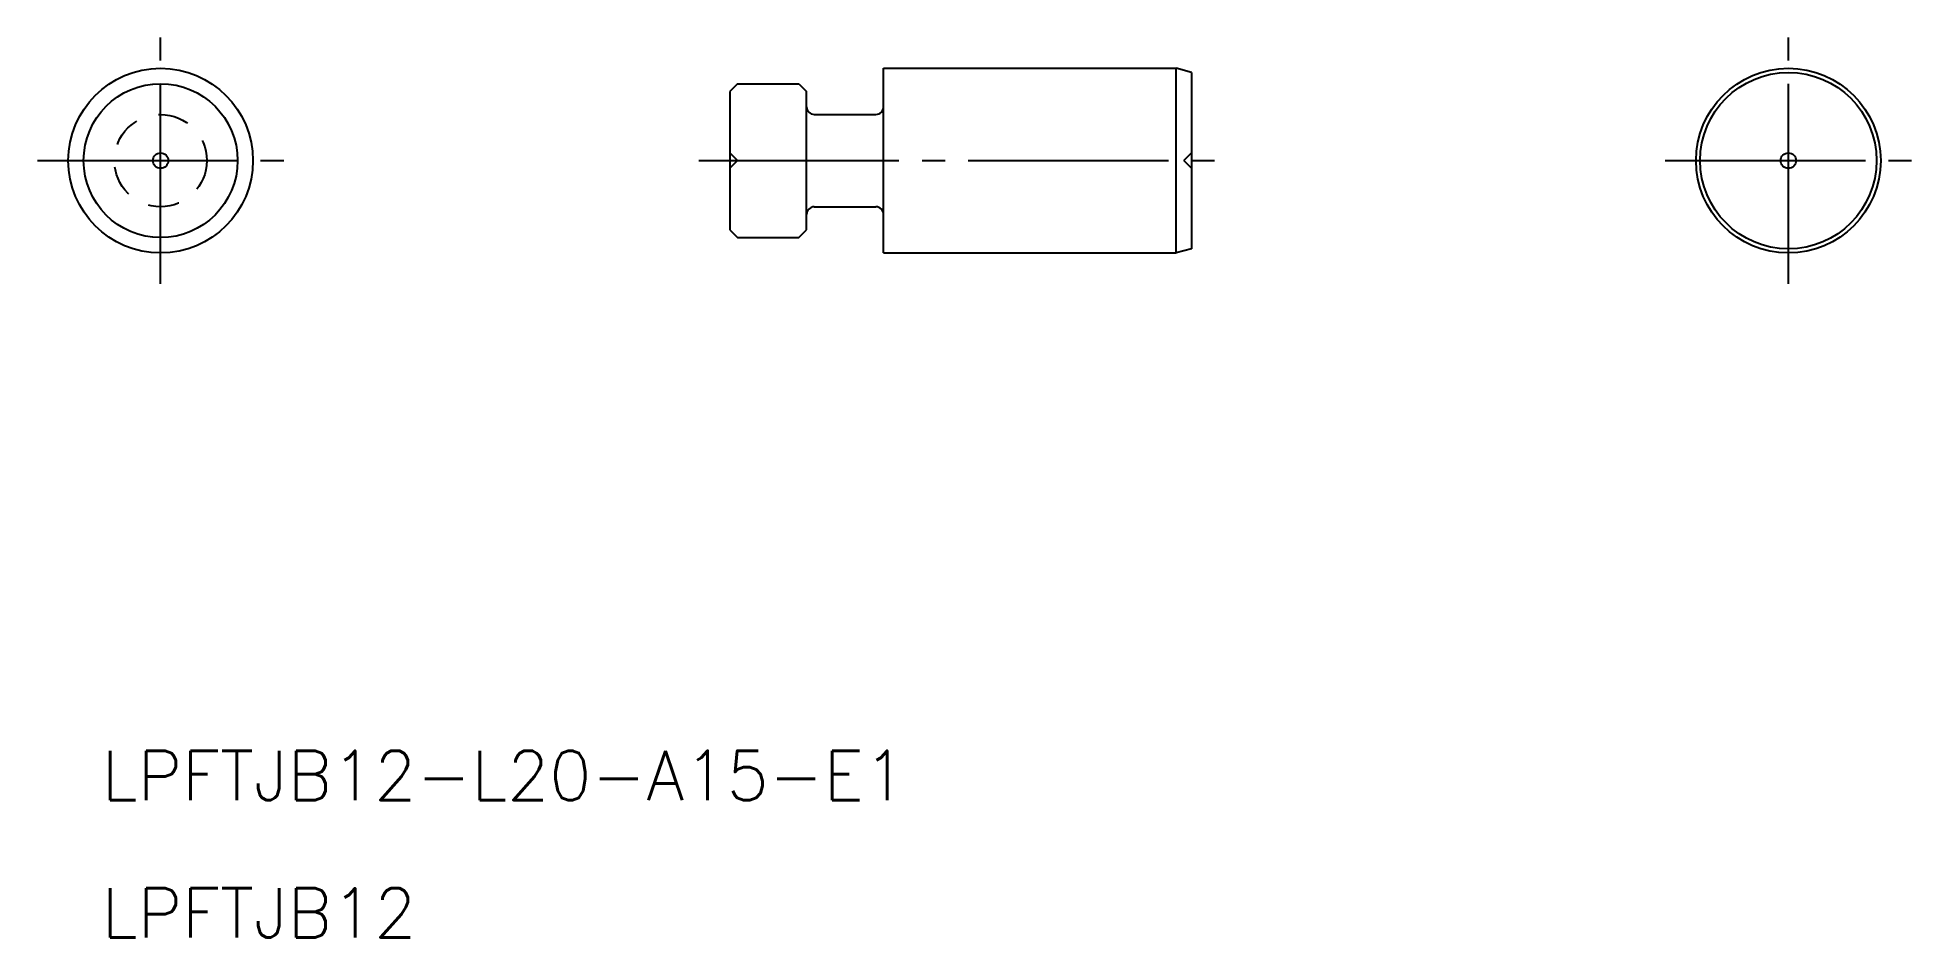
# Model space of a CAD drawing. Extents: x 49 to 170, y 147 to 205.
import ezdxf

# ---------------------------------------------------------------- set-up
doc = ezdxf.new("R2010")
doc.units = 0
doc.linetypes.add('CENTER', pattern=[17.5, 13, -1.5, 1.5, -1.5])
doc.linetypes.add('DASHED', pattern=[3.5, 2, -1.5])
doc.layers.get('0').update_dxf_attribs({"linetype": 'CONTINUOUS'})
doc.layers.add('CENTER', color=1, linetype='CENTER')
doc.styles.get("Standard").update_dxf_attribs({"font": 'txt.shx', "bigfont": '@extfont2.shx'})

msp = doc.modelspace()

# ---------------------------------------------------------------- linework, layer by layer
at = {"color": 7, "linetype": 'CONTINUOUS'}
for p, q in [((94.01, 202.3), (93.51, 201.8)), ((94.01, 202.3), (98.01, 202.3)), ((98.01, 202.3), (98.51, 201.8)), ((103.51, 191.3), (103.51, 203.3)), ((103.51, 203.3), (122.51, 203.3)), ((122.51, 191.3), (122.51, 203.3)), ((123.51, 203.03), (122.51, 203.3)), ((123.51, 203.03), (123.51, 191.57)), ((93.51, 201.8), (93.51, 192.8)), ((98.51, 192.8), (98.51, 201.8)), ((99.01, 200.3), (103.01, 200.3)), ((99.01, 194.3), (103.01, 194.3)), ((93.51, 192.8), (94.01, 192.3)), ((98.01, 192.3), (98.51, 192.8)), ((94.01, 192.3), (98.01, 192.3)), ((103.51, 191.3), (122.51, 191.3)), ((123.51, 191.57), (122.51, 191.3))]:
    msp.add_line(p, q, dxfattribs=at)
at = {"color": 3, "linetype": 'DASHED'}
for p, q in [((94.01, 197.3), (93.51, 197.8)), ((94.01, 197.3), (93.51, 196.8)), ((123.01, 197.3), (123.51, 197.8)), ((123.01, 197.3), (123.51, 196.8))]:
    msp.add_line(p, q, dxfattribs=at)
at = {"color": 7, "linetype": 'CONTINUOUS'}
for centre, radius in [((56.54, 197.3), 6), ((56.54, 197.3), 5), ((162.29, 197.3), 6), ((162.29, 197.3), 5.73), ((56.54, 197.3), 0.5), ((162.29, 197.3), 0.5)]:
    msp.add_circle(centre, radius, dxfattribs=at)
at = {"color": 3, "linetype": 'DASHED'}
msp.add_circle((56.54, 197.3), 3, dxfattribs=at)
at = {"color": 7, "linetype": 'CONTINUOUS'}
for centre, start, end in [((99.01, 200.8), 180, 270), ((103.01, 200.8), 270, 0), ((99.01, 193.8), 90, 180), ((103.01, 193.8), 0, 90)]:
    msp.add_arc(centre, 0.5, start, end, dxfattribs=at)
at = {"layer": 'CENTER', "color": 1, "linetype": 'CENTER'}
for p, q in [((56.54, 189.3), (56.54, 205.3)), ((162.29, 189.3), (162.29, 205.3)), ((48.54, 197.3), (64.54, 197.3)), ((91.51, 197.3), (125.51, 197.3)), ((154.29, 197.3), (170.29, 197.3))]:
    msp.add_line(p, q, dxfattribs=at)

# ---------------------------------------------------------------- texts
at = {"color": 7, "linetype": 'CONTINUOUS'}
for s, p in [('LPFTJB12-L20-A15-E1', (52.72, 155.75)), ('LPFTJB12', (52.72, 146.82))]:
    msp.add_text(s, height=3.2, dxfattribs=at).set_placement(p)

doc.saveas('drawing.dxf')
